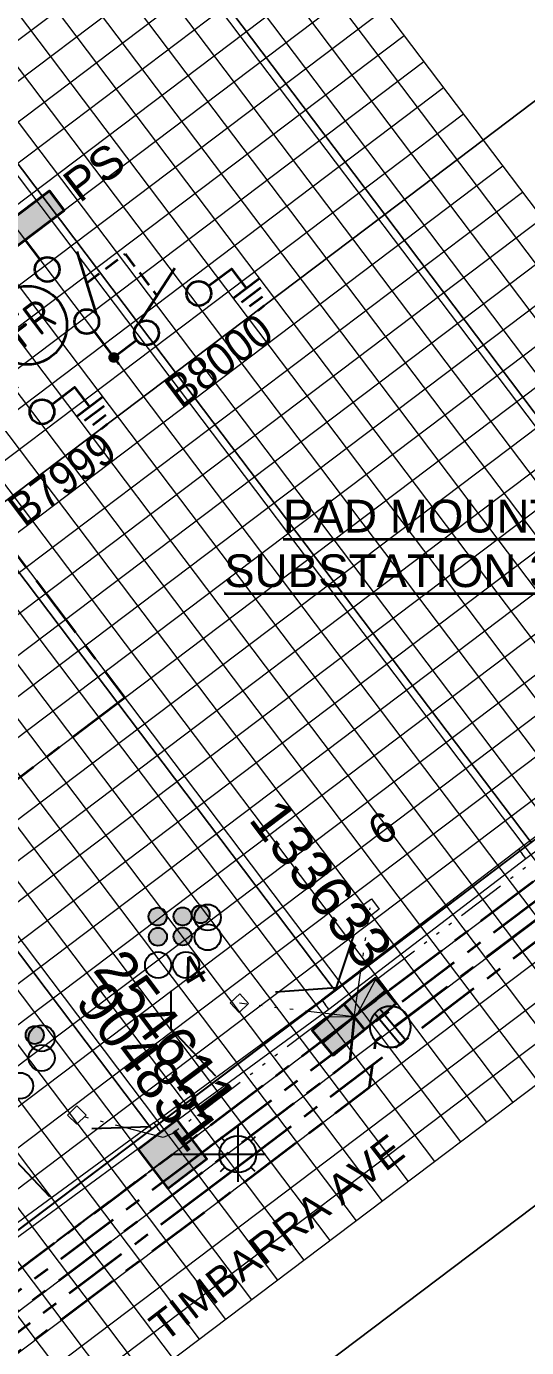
# Model space of a CAD drawing. Header units: metres. Extents: x 308278 to 310511, y 6271134 to 6272874.
# Drawn here: x 309077.3 to 309107.9, y 6272041.7 to 6272122.4 of the extents above; entities that cross this region are included whole.
import ezdxf
from ezdxf.enums import TextEntityAlignment as Align

# ---------------------------------------------------------------- set-up
doc = ezdxf.new("R2010")
doc.units = ezdxf.units.M
doc.set_wipeout_variables(frame=1)
for name, pattern in [('Cable Exist UG', [7, 4, -1, 1, -1]), ('CENTERX2', [4, 2.5, -0.5, 0.5, -0.5]), ('DASHED', [19.05, 12.7, -6.35]), ('DOT', [6.35, 0, -6.35]), ('PHANTOMX2', [6.6, 3, -0.75, 0.2, -0.75, 0.2, -0.75, 0.2, -0.75])]:
    doc.linetypes.add(name, pattern=pattern)
doc.layers.get('0').update_dxf_attribs({"color": 6})
for name, color, linetype, lineweight in [('_User Miscellaneous1', 30, 'Continuous', 13), ('_User_HV_Exist', 1, 'Continuous', 35), ('_User_LV_Exist', 5, 'Continuous', 35), ('_User_SL_Exist', 4, 'Continuous', 35), ('Cadastre Developer_SP_NEW', 92, 'Continuous', 15), ('Cadastre Land Parcels_SP_EXT', 118, 'Continuous', 15), ('Cadastre Roads_SP_EXT', 218, 'Continuous', 15), ('Mains_HV_EXT', 13, 'Continuous', 25), ('Mains_LV_SL_EXT', 135, 'Continuous', 25), ('Services_SP_EXT', 42, 'PHANTOMX2', 20)]:
    doc.layers.add(name, color=color, linetype=linetype, lineweight=lineweight)
doc.layers.add('_User Miscellaneous12', color=252, linetype='Continuous', lineweight=13, plot=False, transparency=0.5)
for name, color, linetype in [('Duct_SP_EXT', 30, 'Continuous'), ('Equip_LV_EXT', 7, 'Continuous'), ('Equip_SP_SL_EXT', 7, 'Continuous'), ('SupportsUG_SP_LV_EXT', 7, 'Continuous'), ('SupportsUG_SP_LV_SL_EXT', 7, 'Continuous'), ('Trench_SP_EXT', 7, 'Continuous')]:
    doc.layers.add(name, color=color, linetype=linetype)
doc.styles.add('ARIAL', font='arial.ttf', dxfattribs={"height": 2})
doc.styles.add('COLUMN_LABEL', font='arial.ttf', dxfattribs={"height": 2})
doc.styles.add('iecARIAL', font='arial.ttf', dxfattribs={"height": 2})
doc.styles.add('iecISOCP', font='isocp.shx')
doc.styles.add('POLE_LABEL', font='arial.ttf', dxfattribs={"height": 2})
doc.styles.add('SL_LABEL', font='arial.ttf', dxfattribs={"height": 2})
doc.styles.get("Standard").update_dxf_attribs({"font": 'arial.ttf'})
doc.styles.add('SWG_LABEL', font='arial.ttf')
doc.styles.add('SWITCH_LABEL', font='arial.ttf', dxfattribs={"height": 2})

# ---------------------------------------------------------------- blocks, each defined once
blk = doc.blocks.new('COLUMN_EXT')
blk.add_hatch(color=256).paths.add_polyline_path([(1.5, -1.5), (1.5, 1.5), (-1.5, 1.5), (-1.5, -1.5)])
blk.add_lwpolyline([(1.5, 1.5), (-1.5, 1.5), (-1.5, -1.5), (1.5, -1.5)], close=True)
at = {"flags": 9}
for tag, p in [('STREETNAME', (-1.813, 1.6)), ('SUBURB', (-1.813, 1.8)), ('NOTES', (-1.813, 2)), ('LOCATION', (-1.813, 1.4)), ('LEGEND', (-1.813, 1.2)), ('USAGE', (-1.813, 1)), ('STATE', (-1.813, 0.8)), ('COLUMN_TYPE', (-1.813, 0.4)), ('OWNED_BY', (-1.813, 0.6))]:
    blk.add_attdef(tag, text='', height=0.2, rotation=180, dxfattribs=at).set_placement(p, align=Align.MIDDLE_LEFT)
at = {"flags": 1}
blk.add_attdef('Z', (-1.813, 2.351), '', height=0.2, rotation=180, dxfattribs=at)
at = {"flags": 9}
for tag, style, p in [('STRUCTURE_PLANT_NUMBER', 'POLE_LABEL', (-1.813, -0.031)), ('STREET_CODE', 'COLUMN_LABEL', (-1.813, 0.2))]:
    blk.add_attdef(tag, text='', height=0.2, rotation=180, dxfattribs=dict(at, style=style)).set_placement(p, align=Align.MIDDLE_LEFT)
at = {"style": 'COLUMN_LABEL', "width": 0.9, "flags": 8}
blk.add_attdef('ASSET_NUM', text='', height=2, rotation=270, dxfattribs=at).set_placement((2, -4), align=Align.MIDDLE_LEFT)
blk = doc.blocks.new('PILLAR_EXT')
blk.add_hatch(color=256).paths.add_polyline_path([(-2.5, 1), (-2.5, -1), (2.5, -1), (2.5, 1)])
for p, q in [((0, 1), (0, -1)), ((-2.5, 0), (2.5, 0))]:
    blk.add_line(p, q)
at = {"ltscale": 10}
blk.add_line((2.5, 0), (-2.5, 0), dxfattribs=at)
blk.add_lwpolyline([(-2.5, -1), (-1.25, -1), (1.25, -1), (2.5, -1), (2.5, 1), (-2.5, 1)], close=True)
at = {"width": 0.9, "flags": 8}
blk.add_attdef('ASSET_NUM', text='', height=2, rotation=90, dxfattribs=at).set_placement((-2, 4), align=Align.MIDDLE_LEFT)
for tag, p, flags in [('OWNED_BY', (0, -0.2), 9), ('STATE', (0, -0.4), 9), ('SUPPORT_TYPE', (0, -0.6), 9), ('USAGE', (0, -0.8), 9), ('LEGEND', (0, -1), 9), ('STREETNAME', (0, -1.8), 9), ('LOCATION', (0, -1.2), 9), ('NOTES', (0, -1.4), 9), ('PARENT', (0, -1.6), 9), ('SUBURB', (0, -2), 1)]:
    blk.add_attdef(tag, p, '', height=0.2, dxfattribs=dict(flags=flags))
blk = doc.blocks.new('DUCT_EXT')
blk.add_circle((0, 0.8), 0.8)
at = {"flags": 1}
blk.add_attdef('Z', (0, 0), '', height=0.2, dxfattribs=at)
at = {"flags": 9}
for tag, p in [('DUCT_CODE', (0, 0)), ('XSECT_TYPE', (0, -0.2)), ('STATE', (0, -0.6)), ('FB_REFERENCE', (0, -0.4)), ('NOTES', (0, -0.8))]:
    blk.add_attdef(tag, text='', height=0.2, dxfattribs=at).set_placement(p, align=Align.MIDDLE_LEFT)
blk = doc.blocks.new('*U479')
at = {"transparency": 33554687, "flags": 9}
for tag, p in [('LRATECODE', (-7.4, 0)), ('LOUTREACHVOCAB', (-7.2, 0)), ('LOUTREACH', (-7, 0)), ('LANTNUMBER', (-6.6, 0)), ('LNEW', (-6.4, 0)), ('LMASTVOCAB', (-6.2, 0)), ('LMAST', (-6, 0)), ('LLAMPVOCAB', (-5.8, 0)), ('LLAMP', (-5.6, 0)), ('LEXIST', (-5.4, 0)), ('LCHARGE3PERCENT', (-5.2, 0)), ('LCHARGE3', (-5, 0)), ('LCHARGE2PERCENT', (-4.8, 0)), ('LCHARGE2', (-4.6, 0)), ('LCHARGE1PERCENT', (-4.4, 0)), ('LCHARGE1', (-4.2, 0)), ('LCATEGORY', (-4, 0)), ('LBRACKETVOCAB', (-3.8, 0)), ('LBRACKET', (-3.6, 0)), ('LKINGHEIGHT', (-3.4, 0)), ('CREPLACE', (-3.2, 0)), ('CREMOVE', (-3, 0)), ('CNUMBER', (-2.8, 0)), ('CNEW', (-2.6, 0)), ('CEXIST', (-2.4, 0)), ('USAGE', (-2.2, 0)), ('STATE', (-2, 0)), ('OWNED_BY', (-1.8, 0)), ('ORIENTATION', (-1.6, 0)), ('OPERATING_VOLTAGE', (-1.4, 0)), ('NO_PHASES', (-1.2, 0)), ('LANTERN_TYPE', (-1, 0)), ('LANTERN_PURPOSE', (-0.8, 0)), ('CONTROL_TYPE', (-0.6, 0)), ('CONSTRUCTED_VOLTAGE', (-0.4, 0))]:
    blk.add_attdef(tag, text='', height=0.001, rotation=270, dxfattribs=at).set_placement(p, align=Align.MIDDLE_LEFT)
at = {"transparency": 33554687, "style": 'SL_LABEL', "flags": 9}
blk.add_attdef('STREET_CODE', text='', height=0.001, rotation=270, dxfattribs=at).set_placement((0.001, 0), align=Align.MIDDLE_LEFT)
at = {"transparency": 33554687, "flags": 1}
blk.add_attdef('Z', (0, 0), '', height=0.001, rotation=270, dxfattribs=at)
at = {"transparency": 33554687, "width": 0.9}
blk.add_attdef('LNUMBER', text='', height=1, dxfattribs=at).set_placement((7, -1), align=Align.MIDDLE_LEFT)
at = {"transparency": 33554687, "flags": 9}
for tag, p in [('LREMOVE', (0, -7.6)), ('LREPLACE', (0, -7.8)), ('LTYPE', (0, -8)), ('LTYPEVOCAB', (0, -8.2)), ('LEGEND', (0, -8.4)), ('SUBURB', (0, -8.6)), ('STREETNAME', (0, -8.8)), ('LOCATION', (0, -9)), ('NOTES', (0, -9.2)), ('MAINTAINED_BY', (0, -9.863))]:
    blk.add_attdef(tag, text='', height=0.001, dxfattribs=at).set_placement(p, align=Align.MIDDLE_LEFT)
blk.add_attdef('OPERATED_BY', (0, -9.607), '', height=0.001, dxfattribs=at)
at = {"linetype": 'DOT', "transparency": 33554687}
blk.add_wipeout([(5.688, 0), (5.061, -1.061), (4, -1.688), (2.939, -1.061), (2.313, 0), (2.939, 1.061), (4, 1.687), (5.061, 1.061)], dxfattribs=at)
at = {"transparency": 33554687}
for p, q in [((4, 1.687), (4, 0)), ((2.939, 1.061), (3.205, 0.795)), ((5.061, 1.061), (4.795, 0.795)), ((0, 0), (4, 0)), ((2.939, -1.061), (3.205, -0.795)), ((4, 0), (5.688, 0)), ((4, 0), (4, -1.688)), ((5.061, -1.061), (4.795, -0.795))]:
    blk.add_line(p, q, dxfattribs=at)
blk.add_circle((4, 0), 1.125, dxfattribs=at)
blk = doc.blocks.new('CCP_EXT')
at = {"flags": 9}
for tag, p in [('USAGE', (0, -1.2)), ('LEGEND', (0, -1.4)), ('LIFE_SUPPORT', (0, -1.6)), ('STATE', (0, -1.8)), ('NOTES', (0, -2))]:
    blk.add_attdef(tag, text='', height=0.2, dxfattribs=at).set_placement(p, align=Align.MIDDLE_LEFT)
at = {"transparency": 33554687}
blk.add_wipeout([(0, 0.566), (0.566, 0), (0, -0.566), (-0.566, 0)], dxfattribs=at)
blk.add_lwpolyline([(-0.566, 0), (0, 0.566), (0.566, 0), (0, -0.566), (-0.566, 0)])
at = {"flags": 1}
blk.add_attdef('Z', (0, 0), '', height=0.2, dxfattribs=at)
at = {"flags": 9}
for tag, p in [('CCP_TYPE', (0, 0)), ('OPERATING_VOLTAGE', (0, -0.6)), ('ORIENTATION', (0, -0.8)), ('CONSTRUCTED_VOLTAGE', (0, -0.2)), ('NO_PHASES', (0, -0.4)), ('OWNED_BY', (0, -1))]:
    blk.add_attdef(tag, text='', height=0.2, dxfattribs=at).set_placement(p, align=Align.MIDDLE_LEFT)
blk = doc.blocks.new('LV_UG_LINKS_CLOSED_EXT')
at = {"layer": 'Equip_LV_EXT'}
for tag, flags, p in [('ACTUAL_STATUS', 9, (3, -2)), ('CONSTRUCTED_VOLTAGE', 9, (3, -2.2)), ('NO_PHASES', 9, (3, -2.4)), ('OPERATING_VOLTAGE', 9, (3, -2.6)), ('ORIENTATION', 9, (3, -2.8)), ('STATE', 9, (3, -3)), ('SWITCH_TYPE', 9, (3, -3.2)), ('OWNED_BY', 9, (3, -3.8)), ('OPERATED_BY', 9, (3, -4)), ('USAGE', 9, (3, -3.4)), ('NOTES', 9, (3, -3.6)), ('TYPE', 9, (3, -4.6)), ('Z', 1, (3, -4.8)), ('MAINTAINED_BY', 9, (3, -4.2)), ('NUMBER_OF_PHASES', 9, (3, -4.4))]:
    blk.add_attdef(tag, text='', height=0.2, dxfattribs=dict(at, flags=flags)).set_placement(p, align=Align.MIDDLE_LEFT)
at = {"transparency": 33554687}
blk.add_wipeout([(4, 1.25), (3.969, 1.25), (3.939, 1.248), (3.908, 1.247), (3.877, 1.244), (3.847, 1.241), (3.817, 1.236), (3.786, 1.232), (3.756, 1.226), (3.726, 1.22), (3.696, 1.213), (3.667, 1.205), (3.637, 1.196), (3.608, 1.187), (3.579, 1.177), (3.55, 1.166), (3.522, 1.155), (3.493, 1.143), (3.466, 1.13), (3.438, 1.117), (3.411, 1.102), (3.384, 1.088), (3.357, 1.072), (3.331, 1.056), (3.306, 1.039), (3.28, 1.022), (3.255, 1.004), (3.231, 0.985), (3.207, 0.966), (3.184, 0.947), (3.161, 0.926), (3.138, 0.905), (3.116, 0.884), (3.095, 0.862), (3.074, 0.839), (3.053, 0.816), (3.034, 0.793), (3.015, 0.769), (2.996, 0.745), (2.978, 0.72), (2.961, 0.694), (2.944, 0.669), (2.928, 0.643), (2.912, 0.616), (2.898, 0.589), (2.883, 0.562), (2.87, 0.534), (2.857, 0.507), (2.845, 0.478), (2.834, 0.45), (2.823, 0.421), (2.813, 0.392), (2.804, 0.363), (2.795, 0.333), (2.787, 0.304), (2.78, 0.274), (2.774, 0.244), (2.768, 0.214), (2.764, 0.183), (2.759, 0.153), (2.756, 0.123), (2.753, 0.092), (2.752, 0.061), (2.75, 0.031), (2.75, 0), (2.75, -0.031), (2.752, -0.061), (2.753, -0.092), (2.756, -0.123), (2.759, -0.153), (2.764, -0.183), (2.768, -0.214), (2.774, -0.244), (2.78, -0.274), (2.787, -0.304), (2.795, -0.333), (2.804, -0.363), (2.813, -0.392), (2.823, -0.421), (2.834, -0.45), (2.845, -0.478), (2.857, -0.507), (2.87, -0.534), (2.883, -0.562), (2.898, -0.589), (2.912, -0.616), (2.928, -0.643), (2.944, -0.669), (2.961, -0.694), (2.978, -0.72), (2.996, -0.745), (3.015, -0.769), (3.034, -0.793), (3.053, -0.816), (3.074, -0.839), (3.095, -0.862), (3.116, -0.884), (3.138, -0.905), (3.161, -0.926), (3.184, -0.947), (3.207, -0.966), (3.231, -0.985), (3.255, -1.004), (3.28, -1.022), (3.306, -1.039), (3.331, -1.056), (3.357, -1.072), (3.384, -1.088), (3.411, -1.102), (3.438, -1.117), (3.466, -1.13), (3.493, -1.143), (3.522, -1.155), (3.55, -1.166), (3.579, -1.177), (3.608, -1.187), (3.637, -1.196), (3.667, -1.205), (3.696, -1.213), (3.726, -1.22), (3.756, -1.226), (3.786, -1.232), (3.817, -1.236), (3.847, -1.241), (3.877, -1.244), (3.908, -1.247), (3.939, -1.248), (3.969, -1.25), (4, -1.25), (4.031, -1.25), (4.061, -1.248), (4.092, -1.247), (4.123, -1.244), (4.153, -1.241), (4.183, -1.236), (4.214, -1.232), (4.244, -1.226), (4.274, -1.22), (4.304, -1.213), (4.333, -1.205), (4.363, -1.196), (4.392, -1.187), (4.421, -1.177), (4.45, -1.166), (4.478, -1.155), (4.507, -1.143), (4.534, -1.13), (4.562, -1.117), (4.589, -1.102), (4.616, -1.088), (4.643, -1.072), (4.669, -1.056), (4.694, -1.039), (4.72, -1.022), (4.745, -1.004), (4.769, -0.985), (4.793, -0.966), (4.816, -0.947), (4.839, -0.926), (4.862, -0.905), (4.884, -0.884), (4.905, -0.862), (4.926, -0.839), (4.947, -0.816), (4.966, -0.793), (4.985, -0.769), (5.004, -0.745), (5.022, -0.72), (5.039, -0.694), (5.056, -0.669), (5.072, -0.643), (5.088, -0.616), (5.102, -0.589), (5.117, -0.562), (5.13, -0.534), (5.143, -0.507), (5.155, -0.478), (5.166, -0.45), (5.177, -0.421), (5.187, -0.392), (5.196, -0.363), (5.205, -0.333), (5.213, -0.304), (5.22, -0.274), (5.226, -0.244), (5.232, -0.214), (5.236, -0.183), (5.241, -0.153), (5.244, -0.123), (5.247, -0.092), (5.248, -0.061), (5.25, -0.031), (5.25, 0), (5.25, 0.031), (5.248, 0.061), (5.247, 0.092), (5.244, 0.123), (5.241, 0.153), (5.236, 0.183), (5.232, 0.214), (5.226, 0.244), (5.22, 0.274), (5.213, 0.304), (5.205, 0.333), (5.196, 0.363), (5.187, 0.392), (5.177, 0.421), (5.166, 0.45), (5.155, 0.478), (5.143, 0.507), (5.13, 0.534), (5.117, 0.562), (5.102, 0.589), (5.088, 0.616), (5.072, 0.643), (5.056, 0.669), (5.039, 0.694), (5.022, 0.72), (5.004, 0.745), (4.985, 0.769), (4.966, 0.793), (4.947, 0.816), (4.926, 0.839), (4.905, 0.862), (4.884, 0.884), (4.862, 0.905), (4.839, 0.926), (4.816, 0.947), (4.793, 0.966), (4.769, 0.985), (4.745, 1.004), (4.72, 1.022), (4.694, 1.039), (4.669, 1.056), (4.643, 1.072), (4.616, 1.088), (4.589, 1.102), (4.562, 1.117), (4.534, 1.13), (4.507, 1.143), (4.478, 1.155), (4.45, 1.166), (4.421, 1.177), (4.392, 1.187), (4.363, 1.196), (4.333, 1.205), (4.304, 1.213), (4.274, 1.22), (4.244, 1.226), (4.214, 1.232), (4.183, 1.236), (4.153, 1.241), (4.123, 1.244), (4.092, 1.247), (4.061, 1.248), (4.031, 1.25)], dxfattribs=at).dxf.layer = 'Equip_LV_EXT'
at = {"layer": 'Equip_LV_EXT'}
for p, q in [((3.792, 1.232), (3.792, -1.232)), ((4.208, 1.232), (4.208, -1.232))]:
    blk.add_line(p, q, dxfattribs=at)
at = {"layer": 'Equip_LV_EXT', "flags": 128}
blk.add_lwpolyline([(4, 1.25), (3.969, 1.25), (3.939, 1.248), (3.908, 1.247), (3.877, 1.244), (3.847, 1.241), (3.817, 1.236), (3.786, 1.232), (3.756, 1.226), (3.726, 1.22), (3.696, 1.213), (3.667, 1.205), (3.637, 1.196), (3.608, 1.187), (3.579, 1.177), (3.55, 1.166), (3.522, 1.155), (3.493, 1.143), (3.466, 1.13), (3.438, 1.117), (3.411, 1.102), (3.384, 1.088), (3.357, 1.072), (3.331, 1.056), (3.306, 1.039), (3.28, 1.022), (3.255, 1.004), (3.231, 0.985), (3.207, 0.966), (3.184, 0.947), (3.161, 0.926), (3.138, 0.905), (3.116, 0.884), (3.095, 0.862), (3.074, 0.839), (3.053, 0.816), (3.034, 0.793), (3.015, 0.769), (2.996, 0.745), (2.978, 0.72), (2.961, 0.694), (2.944, 0.669), (2.928, 0.643), (2.912, 0.616), (2.898, 0.589), (2.883, 0.562), (2.87, 0.534), (2.857, 0.507), (2.845, 0.478), (2.834, 0.45), (2.823, 0.421), (2.813, 0.392), (2.804, 0.363), (2.795, 0.333), (2.787, 0.304), (2.78, 0.274), (2.774, 0.244), (2.768, 0.214), (2.764, 0.183), (2.759, 0.153), (2.756, 0.123), (2.753, 0.092), (2.752, 0.061), (2.75, 0.031), (2.75, 0), (2.75, -0.031), (2.752, -0.061), (2.753, -0.092), (2.756, -0.123), (2.759, -0.153), (2.764, -0.183), (2.768, -0.214), (2.774, -0.244), (2.78, -0.274), (2.787, -0.304), (2.795, -0.333), (2.804, -0.363), (2.813, -0.392), (2.823, -0.421), (2.834, -0.45), (2.845, -0.478), (2.857, -0.507), (2.87, -0.534), (2.883, -0.562), (2.898, -0.589), (2.912, -0.616), (2.928, -0.643), (2.944, -0.669), (2.961, -0.694), (2.978, -0.72), (2.996, -0.745), (3.015, -0.769), (3.034, -0.793), (3.053, -0.816), (3.074, -0.839), (3.095, -0.862), (3.116, -0.884), (3.138, -0.905), (3.161, -0.926), (3.184, -0.947), (3.207, -0.966), (3.231, -0.985), (3.255, -1.004), (3.28, -1.022), (3.306, -1.039), (3.331, -1.056), (3.357, -1.072), (3.384, -1.088), (3.411, -1.102), (3.438, -1.117), (3.466, -1.13), (3.493, -1.143), (3.522, -1.155), (3.55, -1.166), (3.579, -1.177), (3.608, -1.187), (3.637, -1.196), (3.667, -1.205), (3.696, -1.213), (3.726, -1.22), (3.756, -1.226), (3.786, -1.232), (3.817, -1.236), (3.847, -1.241), (3.877, -1.244), (3.908, -1.247), (3.939, -1.248), (3.969, -1.25), (4, -1.25), (4.031, -1.25), (4.061, -1.248), (4.092, -1.247), (4.123, -1.244), (4.153, -1.241), (4.183, -1.236), (4.214, -1.232), (4.244, -1.226), (4.274, -1.22), (4.304, -1.213), (4.333, -1.205), (4.363, -1.196), (4.392, -1.187), (4.421, -1.177), (4.45, -1.166), (4.478, -1.155), (4.507, -1.143), (4.534, -1.13), (4.562, -1.117), (4.589, -1.102), (4.616, -1.088), (4.643, -1.072), (4.669, -1.056), (4.694, -1.039), (4.72, -1.022), (4.745, -1.004), (4.769, -0.985), (4.793, -0.966), (4.816, -0.947), (4.839, -0.926), (4.862, -0.905), (4.884, -0.884), (4.905, -0.862), (4.926, -0.839), (4.947, -0.816), (4.966, -0.793), (4.985, -0.769), (5.004, -0.745), (5.022, -0.72), (5.039, -0.694), (5.056, -0.669), (5.072, -0.643), (5.088, -0.616), (5.102, -0.589), (5.117, -0.562), (5.13, -0.534), (5.143, -0.507), (5.155, -0.478), (5.166, -0.45), (5.177, -0.421), (5.187, -0.392), (5.196, -0.363), (5.205, -0.333), (5.213, -0.304), (5.22, -0.274), (5.226, -0.244), (5.232, -0.214), (5.236, -0.183), (5.241, -0.153), (5.244, -0.123), (5.247, -0.092), (5.248, -0.061), (5.25, -0.031), (5.25, 0), (5.25, 0.031), (5.248, 0.061), (5.247, 0.092), (5.244, 0.123), (5.241, 0.153), (5.236, 0.183), (5.232, 0.214), (5.226, 0.244), (5.22, 0.274), (5.213, 0.304), (5.205, 0.333), (5.196, 0.363), (5.187, 0.392), (5.177, 0.421), (5.166, 0.45), (5.155, 0.478), (5.143, 0.507), (5.13, 0.534), (5.117, 0.562), (5.102, 0.589), (5.088, 0.616), (5.072, 0.643), (5.056, 0.669), (5.039, 0.694), (5.022, 0.72), (5.004, 0.745), (4.985, 0.769), (4.966, 0.793), (4.947, 0.816), (4.926, 0.839), (4.905, 0.862), (4.884, 0.884), (4.862, 0.905), (4.839, 0.926), (4.816, 0.947), (4.793, 0.966), (4.769, 0.985), (4.745, 1.004), (4.72, 1.022), (4.694, 1.039), (4.669, 1.056), (4.643, 1.072), (4.616, 1.088), (4.589, 1.102), (4.562, 1.117), (4.534, 1.13), (4.507, 1.143), (4.478, 1.155), (4.45, 1.166), (4.421, 1.177), (4.392, 1.187), (4.363, 1.196), (4.333, 1.205), (4.304, 1.213), (4.274, 1.22), (4.244, 1.226), (4.214, 1.232), (4.183, 1.236), (4.153, 1.241), (4.123, 1.244), (4.092, 1.247), (4.061, 1.248), (4.031, 1.25)], close=True, dxfattribs=at)
blk = doc.blocks.new('CABLE_LARGE_EXT')
h = blk.add_hatch(color=256)
edge = h.paths.add_edge_path()
edge.add_arc((0, 0.55), 0.55, 0, 360)
blk.add_circle((0, 0.55), 0.55)
at = {"flags": 1}
blk.add_attdef('Z', (0, 0), '', height=0.2, dxfattribs=at)
at = {"flags": 9}
for tag, p in [('COND_CODE', (0, 0)), ('XSECT_SIZE', (0, -0.6)), ('STATE', (0, -0.4)), ('FB_REFERENCE', (0, -0.2)), ('NOTES', (0, -0.8))]:
    blk.add_attdef(tag, text='', height=0.2, dxfattribs=at).set_placement(p, align=Align.MIDDLE_LEFT)
blk = doc.blocks.new('*U355')
at = {"transparency": 33554559}
for p, q in [((-50, 50), (50, 50)), ((-20, 50), (-20, -50)), ((-18, 50), (-18, -50)), ((-16, 50), (-16, -50)), ((-14, 50), (-14, -50)), ((-12, 50), (-12, -50)), ((-10, 50), (-10, -50)), ((-8, 50), (-8, -50)), ((-6, 50), (-6, -50)), ((-4, 50), (-4, -50)), ((-2, 50), (-2, -50)), ((0, 50), (0, -50)), ((2, 50), (2, -50)), ((4, 50), (4, -50)), ((6, 50), (6, -50)), ((8, 50), (8, -50)), ((10, 50), (10, -50)), ((12, 50), (12, -50)), ((14, 50), (14, -50)), ((16, 50), (16, -50)), ((18, 50), (18, -50)), ((20, 50), (20, -50)), ((22, 50), (22, -50)), ((24, 50), (24, -50)), ((26, 50), (26, -50)), ((28, 50), (28, -50)), ((30, 50), (30, -50)), ((32, 50), (32, -50)), ((34, 50), (34, -50)), ((36, 50), (36, -50)), ((38, 50), (38, -50)), ((40, 50), (40, -50)), ((42, 50), (42, -50)), ((44, 50), (44, -50)), ((46, 50), (46, -50)), ((48, 50), (48, -50)), ((50, 50), (50, -50)), ((-50, 48), (50, 48)), ((-50, 46), (50, 46)), ((-50, 44), (50, 44)), ((-50, 42), (50, 42)), ((-50, 40), (50, 40)), ((-50, 38), (50, 38)), ((-50, 36), (50, 36)), ((-50, 34), (50, 34)), ((-50, 32), (50, 32)), ((-50, 30), (50, 30)), ((-50, 28), (50, 28)), ((-50, 26), (50, 26)), ((-50, 24), (50, 24)), ((-50, 22), (50, 22)), ((-50, 20), (50, 20)), ((-50, 18), (50, 18)), ((-50, 16), (50, 16)), ((-50, 14), (50, 14)), ((-50, 12), (50, 12)), ((-50, 10), (50, 10)), ((-50, 8), (50, 8)), ((-50, 6), (50, 6)), ((-50, 4), (50, 4)), ((-50, 2), (50, 2)), ((-50, 0), (50, 0)), ((-50, -2), (50, -2)), ((-50, -4), (50, -4)), ((-50, -6), (50, -6)), ((-50, -8), (50, -8)), ((-50, -10), (50, -10)), ((-50, -12), (50, -12)), ((-50, -14), (50, -14)), ((-50, -16), (50, -16))]:
    blk.add_line(p, q, dxfattribs=at)
blk = doc.blocks.new('SWG_SIE_ES_NEW')
for p, q in [((2.5, 0.75), (6.259, 2.118)), ((8, -1.5), (10, -1.5)), ((8.25, -2), (9.75, -2)), ((8.5, -2.5), (9.5, -2.5)), ((8.75, -3), (9.25, -3))]:
    blk.add_line(p, q)
blk.add_lwpolyline([(1.75, 0), (0, 0)])
at = {"flags": 128}
blk.add_lwpolyline([(7.25, 0), (9, 0), (9, -1.5)], dxfattribs=at)
for centre in [(2.5, 0), (6.5, 0)]:
    blk.add_circle(centre, 0.75)
at = {"flags": 1}
blk.add_attdef('Z', (0.121, -0.013), '', height=0.2, dxfattribs=at)
at = {"style": 'SWITCH_LABEL', "flags": 9}
blk.add_attdef('STREET_CODE', text='', height=0.2, dxfattribs=at).set_placement((0.121, -0.213), align=Align.MIDDLE_LEFT)
at = {"flags": 9}
for tag, p in [('ORIENTATION', (0.121, -0.413)), ('USAGE', (0.121, -0.813)), ('PARENT', (0.121, -0.613)), ('SUBURB', (0.121, -1.013)), ('STREETNAME', (0.121, -1.213)), ('LOCATION', (0.121, -1.413)), ('NOTES', (0.121, -1.613)), ('OPERATED_BY', (0.103, -2.047)), ('OWNED_BY', (0.11, -1.824)), ('MAINTAINED_BY', (0.102, -2.253))]:
    blk.add_attdef(tag, text='', height=0.2, dxfattribs=at).set_placement(p, align=Align.MIDDLE_LEFT)
at = {"style": 'ARIAL', "width": 0.9, "flags": 8}
blk.add_attdef('ASSET_NUM', text='', height=2, dxfattribs=at).set_placement((5.75, -4.5), align=Align.MIDDLE_CENTER)
blk = doc.blocks.new('SWG_SIE_SU_NEW')
at = {"linetype": 'CENTERX2'}
h = blk.add_hatch(color=256, dxfattribs=at)
h.dxf.hatch_style = 1
edge = h.paths.add_edge_path()
edge.add_arc((9, 0), 0.25, 0, 360)
at = {"linetype": 'Continuous'}
blk.add_line((6.25, 0.75), (2.491, 2.118), dxfattribs=at)
at = {"linetype": 'CENTERX2'}
for p, q in [((0, 0), (1.5, 0)), ((7, 0), (10, 0))]:
    blk.add_line(p, q, dxfattribs=at)
at = {"linetype": 'DASHED', "ltscale": 0.075}
blk.add_lwpolyline([(4.371, 1.434), (4.371, 4.371), (7.566, 4.371)], dxfattribs=at)
for centre in [(2.25, 0), (6.25, 0)]:
    blk.add_circle(centre, 0.75)
at = {"linetype": 'CENTERX2'}
blk.add_circle((9, 0), 0.25, dxfattribs=at)
at = {"flags": 8}
blk.add_attdef('ASSET_NUM', text='', height=2, rotation=180, dxfattribs=at).set_placement((-3, 0.012), align=Align.MIDDLE_LEFT)
at = {"flags": 1}
blk.add_attdef('Z', (0, 0), '', height=0.2, dxfattribs=at)
at = {"style": 'SWITCH_LABEL', "flags": 9}
blk.add_attdef('STREET_CODE', text='', height=0.2, dxfattribs=at).set_placement((0, 0), align=Align.MIDDLE_LEFT)
at = {"flags": 9}
for tag, p in [('ORIENTATION', (0, -0.2)), ('SUBURB', (0, -0.8)), ('USAGE', (0, -0.6)), ('PARENT', (0, -0.4)), ('OWNED_BY', (-0.003, -1.619)), ('STREETNAME', (0, -1)), ('LOCATION', (0, -1.2)), ('NOTES', (0, -1.4)), ('OPERATED_BY', (-0.009, -1.841)), ('MAINTAINED_BY', (-0.011, -2.048))]:
    blk.add_attdef(tag, text='', height=0.2, dxfattribs=at).set_placement(p, align=Align.MIDDLE_LEFT)
blk = doc.blocks.new('FAULT_INDIC_SE')
blk.add_circle((0, 0), 2.4)
at = {"insert": (-1.152, 1.002), "char_height": 2, "width": 2.70423, "attachment_point": 1, "style": 'iecISOCP'}
blk.add_mtext('FR', dxfattribs=at)

msp = doc.modelspace()

# ---------------------------------------------------------------- hatches: boundary and pattern name
at = {"layer": '_User_HV_Exist'}
h = msp.add_hatch(color=256, dxfattribs=at)
h.dxf.hatch_style = 1
h.paths.add_polyline_path([(309045.207, 6272087.025), (309046.111, 6272085.828), (309079.62, 6272111.15), (309078.715, 6272112.347)])

# ---------------------------------------------------------------- linework, layer by layer
at = {"layer": '_User Miscellaneous1'}
for p, q in [((309107.374, 6272072.13), (309132.876, 6272091.249)), ((309107.809, 6272071.556), (309133.308, 6272090.673)), ((309107.374, 6272072.13), (309107.592, 6272071.843)), ((309107.809, 6272071.556), (309107.592, 6272071.843)), ((309095.344, 6272062.921), (309095.563, 6272062.635)), ((309095.35, 6272062.925), (309095.563, 6272062.635)), ((309095.776, 6272062.345), (309095.563, 6272062.635)), ((309095.782, 6272062.349), (309095.563, 6272062.635))]:
    msp.add_line(p, q, dxfattribs=at)
at = {"layer": '_User_HV_Exist', "flags": 128}
msp.add_lwpolyline([(309046.111, 6272085.828), (309045.207, 6272087.025), (309078.715, 6272112.347), (309079.62, 6272111.15)], close=True, dxfattribs=at)
at = {"layer": '_User_HV_Exist'}
msp.add_lwpolyline([(309046.111, 6272085.828), (309079.62, 6272111.15), (309078.715, 6272112.347), (309045.207, 6272087.025)], close=True, dxfattribs=at)
at = {"layer": 'Cadastre Developer_SP_NEW', "linetype": 'Continuous'}
for points in [[(309111.171, 6272119.954), (309089.343, 6272148.85), (309077.355, 6272139.818), (309099.193, 6272110.905), (309111.171, 6272119.954)], [(309099.193, 6272110.905), (309077.355, 6272139.818), (309064.568, 6272130.184), (309086.417, 6272101.252), (309099.193, 6272110.905)], [(309086.417, 6272101.252), (309064.568, 6272130.184), (309052.581, 6272121.152), (309074.439, 6272092.203), (309086.417, 6272101.252)], [(309132.893, 6272091.222), (309111.171, 6272119.954), (309099.193, 6272110.905), (309120.916, 6272082.173), (309132.893, 6272091.222)], [(309120.916, 6272082.173), (309099.193, 6272110.905), (309086.417, 6272101.252), (309108.139, 6272072.52), (309120.916, 6272082.173)]]:
    msp.add_lwpolyline(points, close=True, dxfattribs=at)
at = {"layer": 'Cadastre Land Parcels_SP_EXT', "linetype": 'Continuous'}
for points in [[(309111.171, 6272119.954), (309089.343, 6272148.85), (309077.355, 6272139.818), (309099.193, 6272110.905), (309111.171, 6272119.954)], [(309099.193, 6272110.905), (309077.355, 6272139.818), (309064.568, 6272130.184), (309086.417, 6272101.252), (309099.193, 6272110.905)], [(309086.417, 6272101.252), (309064.568, 6272130.184), (309052.581, 6272121.152), (309074.439, 6272092.203), (309086.417, 6272101.252)], [(309132.893, 6272091.222), (309111.171, 6272119.954), (309099.193, 6272110.905), (309120.916, 6272082.173), (309132.893, 6272091.222)], [(309120.916, 6272082.173), (309099.193, 6272110.905), (309086.417, 6272101.252), (309108.139, 6272072.52), (309120.916, 6272082.173)], [(309108.139, 6272072.52), (309086.417, 6272101.252), (309074.439, 6272092.203), (309096.162, 6272063.47), (309108.139, 6272072.52)], [(309269.573, 6272094.182), (309267.364, 6272097.953), (309237.197, 6272080.271), (309230.511, 6272091.683), (309217.564, 6272083.508), (309203.919, 6272074.891), (309190.346, 6272066.32), (309168.24, 6272095.573), (309083.757, 6272031.744), (309082.978, 6272026.138), (309082.77, 6272025.999), (309153.962, 6271931.742), (309297.533, 6272040.309), (309288.784, 6272061.396), (309269.573, 6272094.182)], [(309096.162, 6272063.47), (309074.439, 6272092.203), (309063.259, 6272083.756), (309084.982, 6272055.025), (309096.162, 6272063.47)], [(309084.982, 6272055.025), (309063.259, 6272083.756), (309048.012, 6272072.416), (309067.367, 6272046.79), (309067.393, 6272046.756), (309073.004, 6272045.975), (309084.982, 6272055.025)]]:
    msp.add_lwpolyline(points, close=True, dxfattribs=at)
at = {"layer": 'Duct_SP_EXT'}
for points in [[(309086.124, 6272063.469), (309086.124, 6272061.174), (309088.859, 6272058.281)], [(309075.989, 6272056.089), (309075.989, 6272053.794), (309078.724, 6272050.901)]]:
    msp.add_lwpolyline(points, dxfattribs=at)
at = {"layer": 'Trench_SP_EXT', "linetype": 'Cable Exist UG'}
msp.add_lwpolyline([(309092.53, 6272063.396), (309096.251, 6272063.673), (309097.339, 6272066.899)], dxfattribs=at)

# ---------------------------------------------------------------- block references
at = {"layer": '_User_HV_Exist', "linetype": 'CENTERX2'}
ref = msp.add_blockref('SWG_SIE_SU_NEW', (309077.226, 6272109.341), dxfattribs=dict(at, rotation=307.0774477777459))
ref.add_attrib('ASSET_NUM', 'B7996', dxfattribs={"layer": '0', "height": 2.5, "rotation": 127.03182, "style": 'SWG_LABEL', "text_generation_flag": 6}).set_placement((309075.788, 6272111.263), align=Align.MIDDLE_RIGHT)
ref = msp.add_blockref('SWG_SIE_ES_NEW', (309082.652, 6272102.161), dxfattribs=dict(at, rotation=37.07744777774595))
ref.add_attrib('ASSET_NUM', 'B8000', dxfattribs={"layer": '0', "height": 2, "rotation": 37.07745, "style": 'ARIAL', "width": 0.9}).set_placement((309089.053, 6272101.984), align=Align.MIDDLE_CENTER)
at = {"layer": '_User_HV_Exist', "linetype": 'CENTERX2', "rotation": 37.07744777774595}
msp.add_blockref('FAULT_INDIC_SE', (309077.384, 6272104.131), dxfattribs=at)
at = {"layer": '_User_HV_Exist', "linetype": 'CENTERX2'}
ref = msp.add_blockref('SWG_SIE_ES_NEW', (309073.078, 6272094.926), dxfattribs=dict(at, rotation=37.07744777774595))
ref.add_attrib('ASSET_NUM', 'B7999', dxfattribs={"layer": '0', "height": 2, "rotation": 37.07745, "style": 'ARIAL', "width": 0.9}).set_placement((309079.479, 6272094.749), align=Align.MIDDLE_CENTER)
at = {"layer": 'Duct_SP_EXT'}
for name, p in [('CABLE_LARGE_EXT', (309087.953, 6272067.597)), ('CABLE_LARGE_EXT', (309085.327, 6272067.45)), ('CABLE_LARGE_EXT', (309086.855, 6272067.461)), ('DUCT_EXT', (309085.356, 6272064.241)), ('DUCT_EXT', (309087.054, 6272064.246)), ('CABLE_LARGE_EXT', (309077.818, 6272060.217)), ('DUCT_EXT', (309076.919, 6272056.866))]:
    msp.add_blockref(name, p, dxfattribs=at)
at = {"layer": 'Duct_SP_EXT', "rotation": 270.4568547504928}
for p in [(309087.582, 6272067.943), (309087.582, 6272066.737), (309077.447, 6272060.563), (309077.447, 6272059.356)]:
    msp.add_blockref('DUCT_EXT', p, dxfattribs=at)
at = {"layer": 'SupportsUG_SP_LV_EXT'}
ref = msp.add_blockref('PILLAR_EXT', (309097.329, 6272061.877), dxfattribs=dict(at, rotation=39.66260052812036))
ref.add_attrib('ASSET_NUM', '133633', dxfattribs={"layer": '0', "height": 2.5, "rotation": 306.97049, "style": 'iecARIAL'}).set_placement((309098.829, 6272065.377), align=Align.MIDDLE_RIGHT)
at = {"layer": 'SupportsUG_SP_LV_SL_EXT'}
ref = msp.add_blockref('COLUMN_EXT', (309086.229, 6272053.484), dxfattribs=dict(at, rotation=37.16205631824237))
ref.add_attrib('ASSET_NUM', '904831', dxfattribs={"layer": '0', "height": 2.5, "rotation": 306.97957, "style": 'COLUMN_LABEL'}).set_placement((309088.229, 6272054.234), align=Align.MIDDLE_RIGHT)

# ---------------------------------------------------------------- texts
at = {"layer": '_User_HV_Exist', "insert": (309079.965, 6272112.351), "char_height": 2, "attachment_point": 4, "rotation": 37.07745}
msp.add_mtext('PS', dxfattribs=at)
at = {"layer": '_User_HV_Exist', "ltscale": 0.75, "insert": (309086.985, 6272093.47), "char_height": 2, "attachment_point": 1}
msp.add_mtext_dynamic_manual_height_columns('\\pi4.4462;{\\L  PAD MOUNTED \\P\\pi2.4019;SUBSTATION 34054}', width=30.94152, gutter_width=12.5, heights=[0], dxfattribs=at)
at = {"layer": 'Cadastre Land Parcels_SP_EXT'}
for s, rotation, p in [('6', 31.21319, (309098.911, 6272072.28)), ('4', 31.20761, (309087.333, 6272063.532))]:
    msp.add_text(s, height=1.8, rotation=rotation, dxfattribs=at).set_placement(p)

# ---------------------------------------------------------------- next in the draw order: block references
at = {"layer": 'Equip_SP_SL_EXT'}
ref = msp.add_blockref('*U479', (309086.229, 6272053.484), dxfattribs=at)
ref.add_attrib('ASSET_NUM', '254611', dxfattribs={"layer": '0', "height": 2.5, "rotation": 306.97957, "style": 'iecARIAL'}).set_placement((309087.729, 6272054.984), align=Align.BOTTOM_RIGHT)
at = {"layer": 'Services_SP_EXT', "rotation": 261.6626002951427}
msp.add_blockref('CCP_EXT', (309098.306, 6272068.532), dxfattribs=at)
at = {"layer": 'Services_SP_EXT'}
msp.add_blockref('CCP_EXT', (309080.388, 6272055.877), dxfattribs=at)

# ---------------------------------------------------------------- next in the draw order: linework, layer by layer
at = {"layer": '_User Miscellaneous1'}
for p, q in [((309085.093, 6272055.406), (309073.507, 6272046.912)), ((309085.093, 6272055.406), (309085.305, 6272055.116)), ((309085.093, 6272055.406), (309085.305, 6272055.116)), ((309085.518, 6272054.825), (309085.305, 6272055.116)), ((309085.518, 6272054.825), (309085.305, 6272055.116)), ((309085.518, 6272054.825), (309073.953, 6272046.347))]:
    msp.add_line(p, q, dxfattribs=at)
at = {"layer": '_User_SL_Exist', "linetype": 'Cable Exist UG', "flags": 128}
msp.add_lwpolyline([(309052.13, 6272036.215), (309063.273, 6272045.834), (309063.273, 6272045.834), (309073.592, 6272043.978), (309086.229, 6272053.484)], dxfattribs=at)
at = {"layer": 'Cadastre Developer_SP_NEW', "linetype": 'Continuous'}
msp.add_lwpolyline([(309084.982, 6272055.025), (309063.259, 6272083.756), (309048.012, 6272072.416), (309067.367, 6272046.79), (309067.393, 6272046.756), (309073.004, 6272045.975), (309084.982, 6272055.025)], close=True, dxfattribs=at)
at = {"layer": 'Mains_LV_SL_EXT', "linetype": 'Cable Exist UG'}
msp.add_lwpolyline([(309052.13, 6272036.215), (309063.273, 6272045.834), (309063.273, 6272045.834), (309073.592, 6272043.978), (309086.229, 6272053.484)], dxfattribs=at)
at = {"layer": 'Trench_SP_EXT', "linetype": 'Cable Exist UG'}
msp.add_lwpolyline([(309081.302, 6272055.057), (309084.87, 6272055.186)], dxfattribs=at)

# ---------------------------------------------------------------- next in the draw order: block references
at = {"layer": '_User_SL_Exist'}
ref = msp.add_blockref('COLUMN_EXT', (309086.229, 6272053.484), dxfattribs=dict(at, rotation=37.16205631824237))
ref.add_attrib('ASSET_NUM', '904831', dxfattribs={"layer": '0', "height": 2.5, "rotation": 306.97957, "style": 'COLUMN_LABEL'}).set_placement((309088.229, 6272054.234), align=Align.MIDDLE_RIGHT)
at = {"layer": 'Duct_SP_EXT'}
for p in [(309085.34, 6272066.222), (309086.855, 6272066.238)]:
    msp.add_blockref('CABLE_LARGE_EXT', p, dxfattribs=at)
at = {"layer": 'Services_SP_EXT', "rotation": 357.6626004589605}
msp.add_blockref('CCP_EXT', (309090.32, 6272062.708), dxfattribs=at)

# ---------------------------------------------------------------- next in the draw order: texts
at = {"layer": '_User Miscellaneous1'}
msp.add_text('TIMBARRA AVE', height=1.8, rotation=37.70314, dxfattribs=at).set_placement((309085.742, 6272041.942))
at = {"layer": '_User_HV_Exist'}
msp.add_text('TIMBARRA AVE', height=1.8, rotation=37.70314, dxfattribs=at).set_placement((309085.742, 6272041.942))
at = {"layer": '_User_LV_Exist'}
msp.add_text('TIMBARRA AVE', height=1.8, rotation=37.70314, dxfattribs=at).set_placement((309085.742, 6272041.942))

# ---------------------------------------------------------------- next in the draw order: linework, layer by layer
at = {"layer": '_User Miscellaneous1'}
for p, q in [((309085.093, 6272055.406), (309095.35, 6272062.925)), ((309085.518, 6272054.825), (309095.776, 6272062.345))]:
    msp.add_line(p, q, dxfattribs=at)
at = {"layer": '_User_LV_Exist', "linetype": 'Cable Exist UG', "flags": 128}
msp.add_lwpolyline([(309097.329, 6272061.877), (309097.074, 6272059.182), (309097.074, 6272059.182), (309087.393, 6272051.857), (309074.076, 6272041.827), (309068.091, 6272042.63), (309065.066, 6272046.12), (309065.066, 6272046.12), (309058.285, 6272055.098), (309048.559, 6272068.322), (309052.811, 6272071.602), (309052.727, 6272073.323)], dxfattribs=at)
at = {"layer": '_User_SL_Exist', "linetype": 'Cable Exist UG', "flags": 128}
msp.add_lwpolyline([(309097.329, 6272061.877), (309086.229, 6272053.484)], dxfattribs=at)
at = {"layer": 'Cadastre Developer_SP_NEW', "linetype": 'Continuous'}
msp.add_lwpolyline([(309096.162, 6272063.47), (309074.439, 6272092.203), (309063.259, 6272083.756), (309084.982, 6272055.025), (309096.162, 6272063.47)], close=True, dxfattribs=at)
at = {"layer": 'Cadastre Roads_SP_EXT', "linetype": 'Continuous'}
msp.add_lwpolyline([(309156.05, 6272108.717), (309144.072, 6272099.669), (309132.893, 6272091.222), (309120.916, 6272082.173), (309108.139, 6272072.52), (309096.162, 6272063.47), (309084.982, 6272055.025), (309073.004, 6272045.975), (309083.757, 6272031.744), (309168.24, 6272095.572)], dxfattribs=at)
at = {"layer": 'Mains_LV_SL_EXT', "linetype": 'Cable Exist UG'}
msp.add_lwpolyline([(309097.329, 6272061.877), (309086.229, 6272053.484)], dxfattribs=at)
at = {"layer": 'Services_SP_EXT'}
for points in [[(309097.329, 6272061.877), (309090.32, 6272062.708)], [(309097.329, 6272061.877), (309095.637, 6272061.855), (309095.637, 6272061.855), (309086.257, 6272054.756), (309085.658, 6272054.512), (309080.388, 6272055.877)]]:
    msp.add_lwpolyline(points, dxfattribs=at)

# ---------------------------------------------------------------- next in the draw order: block references
at = {"layer": 'Equip_LV_EXT', "rotation": 39.66260052812036}
msp.add_blockref('LV_UG_LINKS_CLOSED_EXT', (309096.456, 6272058.717), dxfattribs=at)

# ---------------------------------------------------------------- next in the draw order: linework, layer by layer
at = {"layer": '_User Miscellaneous1'}
for p, q in [((309095.344, 6272062.921), (309107.374, 6272072.13)), ((309095.782, 6272062.349), (309107.809, 6272071.556))]:
    msp.add_line(p, q, dxfattribs=at)
at = {"layer": '_User_HV_Exist', "linetype": 'Cable Exist UG'}
for points in [[(309073.681, 6272094.128), (309083.327, 6272081.363), (309059.393, 6272063.276), (309053.364, 6272071.255), (309050.97, 6272069.446), (309047.937, 6272067.153), (309047.937, 6272067.153), (309065.751, 6272043.969), (309073.821, 6272042.874), (309086.772, 6272052.642), (309089.081, 6272054.378), (309089.081, 6272054.378), (309134.703, 6272088.828), (309170.496, 6272115.875), (309179.484, 6272121.694), (309183.05, 6272123.774), (309194.388, 6272130.395), (309205.704, 6272137.037), (309232.218, 6272152.573), (309233.723, 6272159.489), (309234.093, 6272160.728), (309232.85, 6272162.865)], [(309046.34, 6272065.948), (309064.654, 6272042.104), (309074.335, 6272040.782), (309087.956, 6272051.029), (309090.283, 6272052.78), (309135.905, 6272087.229), (309172.057, 6272114.553), (309172.483, 6272114.829), (309180.467, 6272108.201), (309180.467, 6272108.201), (309182.94, 6272109.866), (309187.766, 6272112.775), (309194.954, 6272116.968), (309210.427, 6272126.07), (309223.446, 6272134.186), (309238.168, 6272142.336), (309242.288, 6272141.642)]]:
    msp.add_lwpolyline(points, dxfattribs=at)
at = {"layer": '_User_LV_Exist', "linetype": 'Cable Exist UG', "flags": 128}
msp.add_lwpolyline([(309052.727, 6272073.323), (309051.828, 6272071.735), (309046.482, 6272067.714), (309046.482, 6272067.714), (309047.893, 6272065.926), (309056.689, 6272053.893), (309062.335, 6272046.417), (309067.256, 6272040.728), (309074.589, 6272039.735), (309088.577, 6272050.244), (309098.276, 6272057.584), (309098.656, 6272060.448), (309098.656, 6272060.448), (309132.287, 6272085.758), (309133.721, 6272084.33), (309136.505, 6272086.43), (309147.092, 6272094.368), (309147.158, 6272096.861), (309148.49, 6272097.924), (309148.49, 6272097.924), (309164.133, 6272109.879), (309165.569, 6272110.96), (309168.821, 6272113.407), (309168.821, 6272113.407, 0.021631), (309170.779, 6272114.955), (309170.779, 6272114.955), (309171.846, 6272114.058), (309171.846, 6272114.058), (309178.727, 6272108.349), (309178.598, 6272108.271), (309178.598, 6272108.271, 0.010389), (309175.437, 6272106.027), (309175.437, 6272106.027), (309176.651, 6272104.472), (309180.97, 6272107.461)], format="xyb", dxfattribs=at)
msp.add_lwpolyline([(309145.278, 6272098.008), (309145.143, 6272095.405), (309145.143, 6272095.405), (309135.303, 6272088.028), (309133.902, 6272086.972), (309132.469, 6272088.398), (309132.469, 6272088.398), (309097.51, 6272062.013), (309097.329, 6272061.877)], dxfattribs=at)
at = {"layer": 'Mains_HV_EXT', "linetype": 'Cable Exist UG'}
for points in [[(309052.727, 6272073.323), (309051.132, 6272071.977), (309046.742, 6272068.743), (309047.133, 6272068.199), (309047.133, 6272068.199), (309065.751, 6272043.969), (309073.821, 6272042.874), (309086.772, 6272052.642), (309089.081, 6272054.378), (309089.081, 6272054.378), (309134.703, 6272088.828), (309170.496, 6272115.875), (309179.484, 6272121.694), (309183.05, 6272123.774), (309194.388, 6272130.395), (309205.704, 6272137.037), (309232.218, 6272152.573), (309233.723, 6272159.489), (309234.093, 6272160.728), (309232.85, 6272162.865)], [(309052.727, 6272073.323), (309050.778, 6272074.209), (309043.886, 6272069.157), (309045.538, 6272066.993), (309045.538, 6272066.993), (309064.654, 6272042.104), (309074.335, 6272040.782), (309087.956, 6272051.029), (309090.283, 6272052.78), (309135.905, 6272087.229), (309172.057, 6272114.553), (309172.483, 6272114.829), (309180.467, 6272108.201), (309180.467, 6272108.201), (309182.94, 6272109.866), (309187.766, 6272112.775), (309194.954, 6272116.968), (309210.427, 6272126.07), (309223.446, 6272134.186), (309238.168, 6272142.336), (309242.288, 6272141.642)]]:
    msp.add_lwpolyline(points, dxfattribs=at)
at = {"layer": 'Services_SP_EXT'}
for points in [[(309097.51, 6272062.013), (309098.612, 6272064.094), (309098.612, 6272064.094), (309108.68, 6272071.693), (309108.476, 6272077.868)], [(309097.329, 6272061.877), (309098.306, 6272068.532)]]:
    msp.add_lwpolyline(points, dxfattribs=at)

# ---------------------------------------------------------------- next in the draw order: block references
at = {"layer": '_User Miscellaneous12', "rotation": 307.0774477629857}
msp.add_blockref('*U355', (309064.107, 6272086.894), dxfattribs=at)
at = {"layer": '_User_LV_Exist'}
ref = msp.add_blockref('PILLAR_EXT', (309097.329, 6272061.877), dxfattribs=dict(at, rotation=39.66260052812036))
ref.add_attrib('ASSET_NUM', '133633', dxfattribs={"layer": '0', "height": 2.5, "rotation": 306.97049, "style": 'iecARIAL'}).set_placement((309098.829, 6272065.377), align=Align.MIDDLE_RIGHT)

doc.saveas('drawing.dxf')
